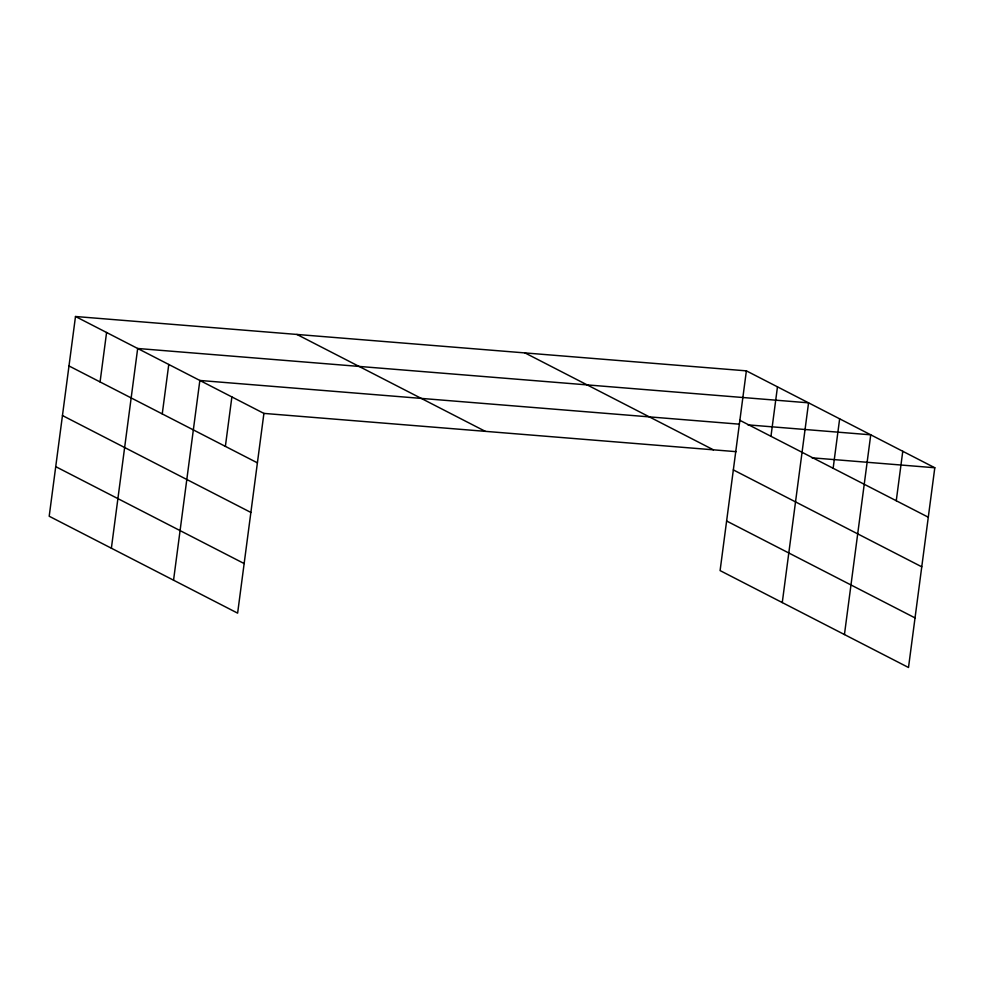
<?xml version="1.0" encoding="UTF-8"?>
<svg xmlns="http://www.w3.org/2000/svg" width="984" height="984" viewBox="0 0 984 984"><rect width="100%" height="100%" fill="white"/><g stroke="black" fill="none" stroke-linecap="round" stroke-linejoin="round"><path stroke-width="1.48" d="M75.497 316.504L49.2 516.243L237.624 613.143L263.909 413.403L75.497 316.504L746.376 370.857L934.8 467.757L908.503 667.496L720.091 570.597L746.376 370.857M100.073 381.94L106.58 332.494M111.376 548.211L137.674 348.484L808.565 402.837L782.268 602.577M162.249 413.92L168.768 364.474M173.553 580.191L199.85 380.464L738.812 424.129M225.373 446.379L231.88 396.933M770.964 436.306L777.471 386.847M833.14 468.273L839.647 418.827M844.444 634.545L870.742 434.817L747.914 424.867M896.264 500.733L902.771 451.287M263.909 413.403L736.155 451.668M811.972 457.806L934.8 467.757M739.87 420.316L928.293 517.215M524.989 352.924L713.412 449.823M733.338 469.909L921.762 566.809M726.61 521.003L915.034 617.903M296.885 334.437L485.309 431.336M68.991 365.95L257.402 462.849M62.459 415.543L250.871 512.443M55.731 466.65L244.143 563.549"/></g></svg>
